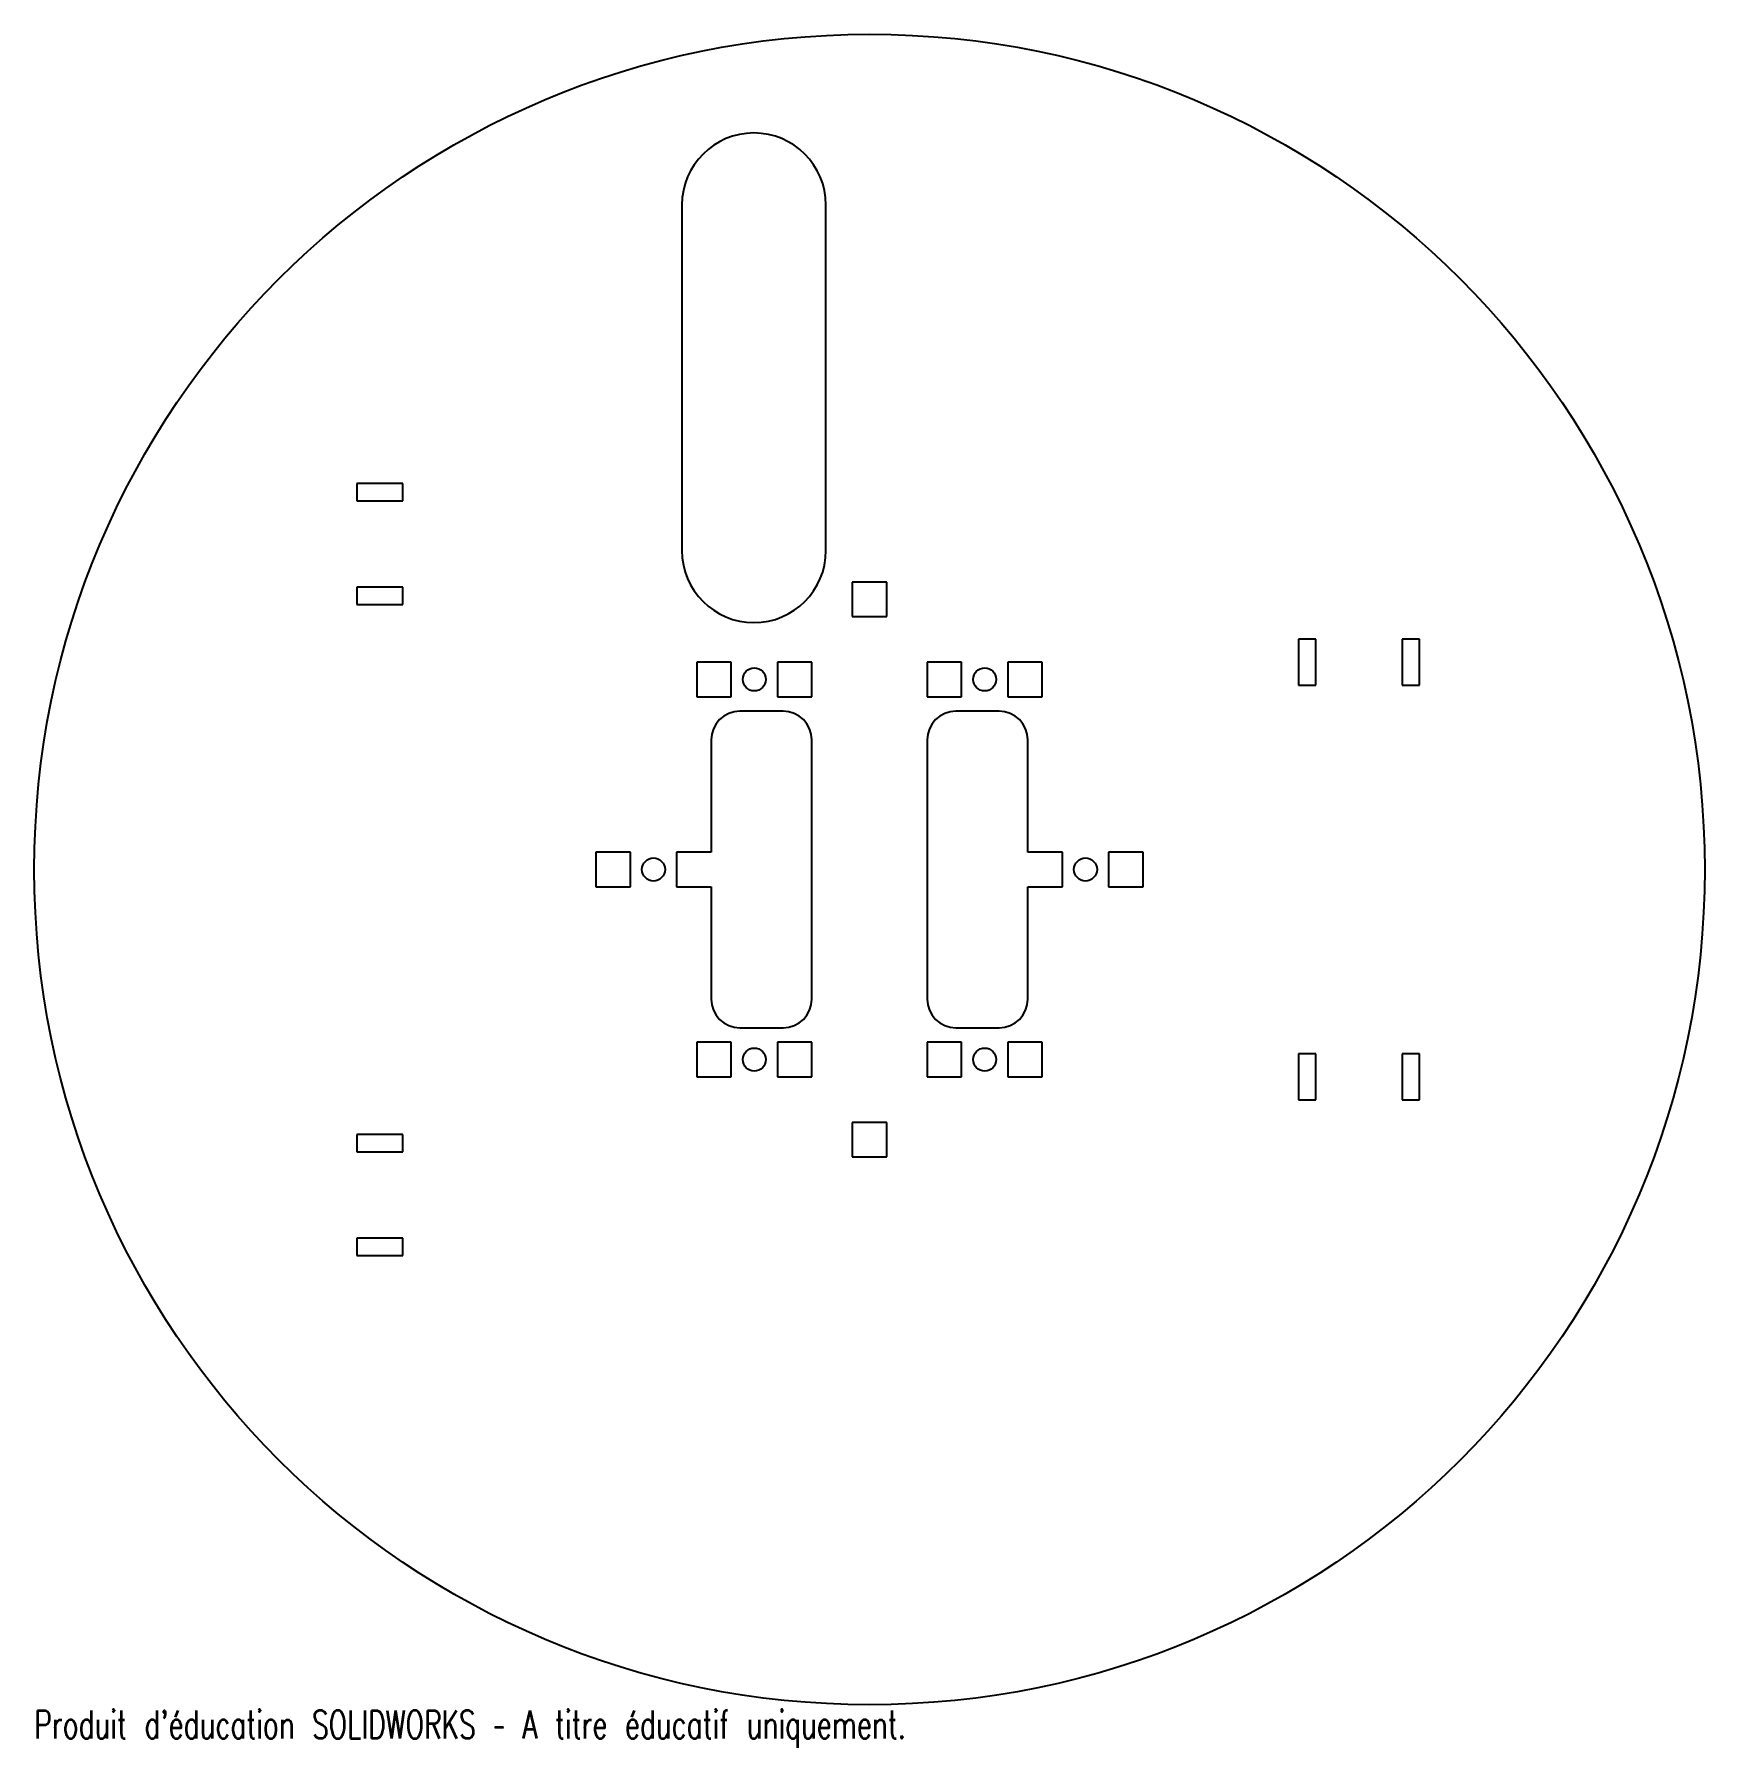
# Model space of a CAD drawing. Header units: millimetres. Extents: x -145 to 145, y -152 to 145.
import ezdxf

# ---------------------------------------------------------------- set-up
doc = ezdxf.new("R2010")
doc.units = ezdxf.units.MM
doc.styles.add('SLDTEXTSTYLE0', font='TXT', dxfattribs={"width": 0.7, "bigfont": 'bigfont'})

msp = doc.modelspace()

# ---------------------------------------------------------------- linework, layer by layer
at = {"color": 7, "linetype": 'Continuous', "lineweight": 25}
for p, q in [((-32.56, 115.36), (-32.56, 55.36)), ((-7.56, 55.36), (-7.56, 115.36)), ((-81, 67), (-89, 67)), ((-89, 67), (-89, 64)), ((-81, 64), (-81, 67)), ((-89, 64), (-81, 64)), ((-81, 49), (-89, 49)), ((-89, 49), (-89, 46)), ((-81, 46), (-81, 49)), ((-3, 49.91), (-3, 43.91)), ((3, 49.91), (-3, 49.91)), ((3, 43.91), (3, 49.91)), ((-89, 46), (-81, 46)), ((-3, 43.91), (3, 43.91)), ((77.5, 40), (74.5, 40)), ((74.5, 40), (74.5, 32)), ((77.5, 32), (77.5, 40)), ((95.5, 40), (92.5, 40)), ((92.5, 40), (92.5, 32)), ((95.5, 32), (95.5, 40)), ((-24, 36), (-30, 36)), ((-30, 36), (-30, 30)), ((-24, 30), (-24, 36)), ((-16, 36), (-16, 30)), ((-10, 36), (-16, 36)), ((-10, 30), (-10, 36)), ((16, 36), (10, 36)), ((10, 36), (10, 30)), ((16, 30), (16, 36)), ((24, 36), (24, 30)), ((30, 36), (24, 36)), ((30, 30), (30, 36)), ((-30, 30), (-24, 30)), ((-16, 30), (-10, 30)), ((10, 30), (16, 30)), ((24, 30), (30, 30)), ((74.5, 32), (77.5, 32)), ((92.5, 32), (95.5, 32)), ((-15, 27.5), (-22.5, 27.5)), ((22.5, 27.5), (15, 27.5)), ((-27.5, 22.5), (-27.5, 3)), ((-10, -22.5), (-10, 22.5)), ((10, 22.5), (10, -22.5)), ((27.5, 3), (27.5, 22.5)), ((-41.5, 3), (-47.5, 3)), ((-47.5, 3), (-47.5, -3)), ((-41.5, -3), (-41.5, 3)), ((-27.5, 3), (-33.5, 3)), ((-33.5, 3), (-33.5, -3)), ((33.5, 3), (27.5, 3)), ((33.5, -3), (33.5, 3)), ((41.5, 3), (41.5, -3)), ((47.5, 3), (41.5, 3)), ((47.5, -3), (47.5, 3)), ((-47.5, -3), (-41.5, -3)), ((-33.5, -3), (-27.5, -3)), ((-27.5, -3), (-27.5, -22.5)), ((27.5, -22.5), (27.5, -3)), ((27.5, -3), (33.5, -3)), ((41.5, -3), (47.5, -3)), ((-22.5, -27.5), (-15, -27.5)), ((15, -27.5), (22.5, -27.5)), ((-24, -30), (-30, -30)), ((-30, -30), (-30, -36)), ((-24, -36), (-24, -30)), ((-16, -30), (-16, -36)), ((-10, -30), (-16, -30)), ((-10, -36), (-10, -30)), ((16, -30), (10, -30)), ((10, -30), (10, -36)), ((16, -36), (16, -30)), ((24, -30), (24, -36)), ((30, -30), (24, -30)), ((30, -36), (30, -30)), ((77.5, -32), (74.5, -32)), ((74.5, -32), (74.5, -40)), ((77.5, -40), (77.5, -32)), ((95.5, -32), (92.5, -32)), ((92.5, -32), (92.5, -40)), ((95.5, -40), (95.5, -32)), ((-30, -36), (-24, -36)), ((-16, -36), (-10, -36)), ((10, -36), (16, -36)), ((24, -36), (30, -36)), ((74.5, -40), (77.5, -40)), ((92.5, -40), (95.5, -40)), ((-3, -43.91), (-3, -49.91)), ((3, -43.91), (-3, -43.91)), ((3, -49.91), (3, -43.91)), ((-89, -46), (-89, -49)), ((-81, -46), (-89, -46)), ((-81, -49), (-81, -46)), ((-89, -49), (-81, -49)), ((-3, -49.91), (3, -49.91)), ((-81, -64), (-89, -64)), ((-89, -64), (-89, -67)), ((-81, -67), (-81, -64)), ((-89, -67), (-81, -67))]:
    msp.add_line(p, q, dxfattribs=at)
for centre, radius in [((0, 0), 145), ((-20, 33), 2), ((20, 33), 2), ((-37.5, 0), 2), ((37.5, 0), 2), ((-20, -33), 2), ((20, -33), 2)]:
    msp.add_circle(centre, radius, dxfattribs=at)
for centre, radius, start, end in [((-20.06, 115.36), 12.5, 0, 180), ((-20.06, 55.36), 12.5, 180, 0), ((-22.5, 22.5), 5, 90, 180), ((-15, 22.5), 5, 0, 90), ((15, 22.5), 5, 90, 180), ((22.5, 22.5), 5, 0, 90), ((-22.5, -22.5), 5, 180, 270), ((-15, -22.5), 5, 270, 0), ((15, -22.5), 5, 180, 270), ((22.5, -22.5), 5, 270, 0)]:
    msp.add_arc(centre, radius, start, end, dxfattribs=at)

# ---------------------------------------------------------------- texts
at = {"color": 7, "linetype": 'Continuous', "insert": (-145, -146.02), "char_height": 4.8336, "attachment_point": 1, "style": 'SLDTEXTSTYLE0'}
msp.add_mtext("Produit d'éducation SOLIDWORKS – A titre éducatif uniquement.", dxfattribs=at)

doc.saveas('drawing.dxf')
